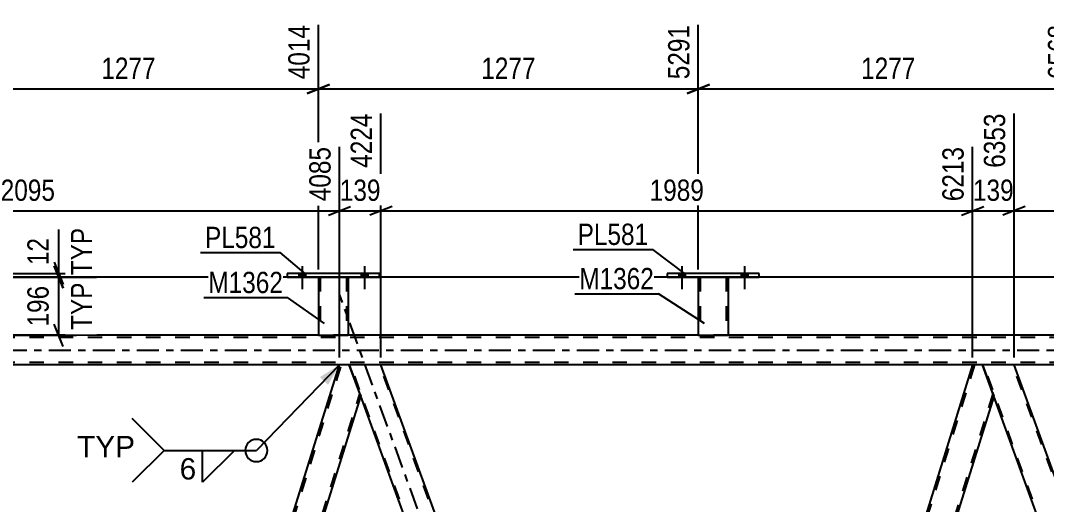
# Model space of a CAD drawing. Header units: millimetres. Extents: x 0 to 1772, y 0 to 560.
# Drawn here: x 1170.7 to 1308.7, y 406 to 471.2 of the extents above; entities that cross this region are included whole.
import ezdxf

# ---------------------------------------------------------------- set-up
doc = ezdxf.new("R2010")
doc.units = ezdxf.units.MM
doc.linetypes.add('DXK_LINE_DOT2', pattern=[3.9198, 1.9599, -1.9599])
doc.linetypes.add('DXK_LINE_DOT3', pattern=[5.9187, 2.979, -0.9799, 0.9799, -0.9799])
doc.styles.add('Arial', font='ARIAL.TTF', dxfattribs={"height": 0.2})
doc.styles.add('Arial Narrow', font='ARIALN.TTF', dxfattribs={"height": 0.2})

# ---------------------------------------------------------------- blocks, each defined once
blk = doc.blocks.new('Bolt-814276686-3981 - 3518')
at = {"linetype": 'Continuous'}
for points in [[(1259.22, 436.66), (1260.1, 436.66), (1260.1, 437.14), (1259.22, 437.14)], [(1267.62, 436.66), (1268.5, 436.66), (1268.5, 437.14), (1267.62, 437.14)]]:
    blk.add_hatch(color=1, dxfattribs=at).paths.add_polyline_path(points)
at = {"color": 1, "linetype": 'Continuous'}
for p, q in [((1259.66, 438.14), (1259.66, 435.02)), ((1268.06, 438.14), (1268.06, 435.02)), ((1259.22, 437.14), (1259.22, 436.66)), ((1260.1, 437.14), (1260.1, 436.66)), ((1267.62, 437.14), (1267.62, 436.66)), ((1268.5, 437.14), (1268.5, 436.66))]:
    blk.add_line(p, q, dxfattribs=at)
blk = doc.blocks.new('Part-814276686-3715 - 3518')
at = {"color": 7, "linetype": 'DXK_LINE_DOT2'}
for p, q in [((1129.79, 424.82), (1129.82, 424.82)), ((1133.84, 424.82), (1129.79, 424.82)), ((1129.79, 424.82), (1129.94, 424.42)), ((1174.08, 303.6), (1129.96, 424.82)), ((1178, 303.6), (1133.88, 424.82)), ((1178.17, 303.6), (1176.93, 307.02)), ((1178.17, 303.6), (1173.91, 303.6))]:
    blk.add_line(p, q, dxfattribs=at)
at = {"color": 2, "linetype": 'Continuous'}
for p, q in [((1173.91, 303.6), (1129.94, 424.42)), ((1133.84, 424.82), (1133.81, 424.82)), ((1134.05, 424.82), (1133.84, 424.82)), ((1176.93, 307.02), (1134.05, 424.82))]:
    blk.add_line(p, q, dxfattribs=at)
blk = doc.blocks.new('Part-814276686-3721 - 3518')
at = {"color": 7, "linetype": 'DXK_LINE_DOT2'}
for p, q in [((1699.12, 428.5), (1050.21, 428.5)), ((1214.78, 428.82), (1210.78, 428.82)), ((1265.86, 428.82), (1261.86, 428.82)), ((1699.12, 425.14), (1050.21, 425.14)), ((1219.18, 424.82), (1213.61, 424.82)), ((1304.32, 424.82), (1298.74, 424.82))]:
    blk.add_line(p, q, dxfattribs=at)
at = {"color": 2, "linetype": 'Continuous'}
for p, q in [((1210.78, 428.82), (1163.7, 428.82)), ((1261.86, 428.82), (1214.78, 428.82)), ((1312.94, 428.82), (1265.86, 428.82)), ((1213.61, 424.82), (1134.05, 424.82)), ((1298.74, 424.82), (1219.18, 424.82)), ((1383.88, 424.82), (1304.32, 424.82))]:
    blk.add_line(p, q, dxfattribs=at)
at = {"color": 7, "linetype": 'DXK_LINE_DOT3'}
blk.add_line((1050.21, 426.82), (1699.12, 426.82), dxfattribs=at)
blk = doc.blocks.new('Part-814276686-3765 - 3518')
at = {"color": 2, "linetype": 'Continuous'}
for p, q in [((1176.91, 307.07), (1213.61, 424.82)), ((1214.93, 424.82), (1213.61, 424.82)), ((1216.46, 420.62), (1214.93, 424.82)), ((1180.02, 303.6), (1216.47, 420.57)), ((1178.17, 303.6), (1176.93, 307.02))]:
    blk.add_line(p, q, dxfattribs=at)
at = {"color": 7, "linetype": 'DXK_LINE_DOT2'}
for p, q in [((1177.04, 306.7), (1213.86, 424.82)), ((1179.76, 303.6), (1216.34, 420.94)), ((1216.47, 420.57), (1216.46, 420.62)), ((1216.47, 420.57), (1216.46, 420.62)), ((1176.93, 307.02), (1176.91, 307.07)), ((1178.17, 303.6), (1180.02, 303.6))]:
    blk.add_line(p, q, dxfattribs=at)
blk = doc.blocks.new('Part-814276686-3770 - 3518')
at = {"color": 7, "linetype": 'DXK_LINE_DOT3'}
blk.add_line((1264.6, 294.2), (1213.64, 434.22), dxfattribs=at)
at = {"color": 2, "linetype": 'Continuous'}
for p, q in [((1219.18, 424.82), (1214.93, 424.82)), ((1261.55, 308.42), (1219.18, 424.82)), ((1257.3, 308.42), (1216.46, 420.62))]:
    blk.add_line(p, q, dxfattribs=at)
at = {"color": 7, "linetype": 'DXK_LINE_DOT2'}
for p, q in [((1214.93, 424.82), (1216.46, 420.62)), ((1259.22, 303.6), (1215.1, 424.82)), ((1263.13, 303.6), (1219.01, 424.82)), ((1259.05, 303.6), (1257.3, 308.42)), ((1263.3, 303.6), (1261.55, 308.42)), ((1263.3, 303.6), (1259.05, 303.6))]:
    blk.add_line(p, q, dxfattribs=at)
blk = doc.blocks.new('Part-814276686-3775 - 3518')
at = {"color": 7, "linetype": 'DXK_LINE_DOT2'}
for p, q in [((1299, 424.82), (1262.18, 306.7)), ((1301.47, 420.94), (1264.9, 303.6)), ((1301.61, 420.57), (1301.59, 420.62)), ((1301.61, 420.57), (1301.59, 420.62)), ((1262.46, 308.42), (1262.04, 307.07)), ((1266.65, 308.42), (1265.15, 303.6)), ((1263.3, 303.6), (1262.04, 307.07)), ((1265.15, 303.6), (1263.3, 303.6))]:
    blk.add_line(p, q, dxfattribs=at)
at = {"color": 2, "linetype": 'Continuous'}
for p, q in [((1298.74, 424.82), (1262.46, 308.42)), ((1300.06, 424.82), (1298.74, 424.82)), ((1301.59, 420.62), (1300.06, 424.82)), ((1301.61, 420.57), (1266.65, 308.42))]:
    blk.add_line(p, q, dxfattribs=at)
blk = doc.blocks.new('Part-814276686-3962 - 3518')
at = {"color": 2, "linetype": 'Continuous'}
for p, q in [((1206.58, 437.14), (1206.58, 436.66)), ((1218.98, 437.14), (1206.58, 437.14)), ((1206.58, 436.66), (1218.98, 436.66)), ((1218.98, 436.66), (1218.98, 437.14))]:
    blk.add_line(p, q, dxfattribs=at)
blk = doc.blocks.new('Part-814276686-3791 - 3518')
at = {"color": 2, "linetype": 'Continuous'}
for p, q in [((1304.32, 424.82), (1300.06, 424.82)), ((1347.19, 307.02), (1304.32, 424.82)), ((1344.18, 303.6), (1301.59, 420.62))]:
    blk.add_line(p, q, dxfattribs=at)
at = {"color": 7, "linetype": 'DXK_LINE_DOT2'}
for p, q in [((1300.06, 424.82), (1301.59, 420.62)), ((1344.35, 303.6), (1300.23, 424.82)), ((1348.27, 303.6), (1304.15, 424.82)), ((1348.44, 303.6), (1347.19, 307.02)), ((1344.18, 303.6), (1348.44, 303.6))]:
    blk.add_line(p, q, dxfattribs=at)
blk = doc.blocks.new('Part-814276686-3852 - 3518')
at = {"color": 2, "linetype": 'Continuous'}
for p, q in [((1257.66, 437.14), (1257.66, 436.66)), ((1270.06, 437.14), (1257.66, 437.14)), ((1257.66, 436.66), (1270.06, 436.66)), ((1270.06, 436.66), (1270.06, 437.14))]:
    blk.add_line(p, q, dxfattribs=at)
blk = doc.blocks.new('Part-814276686-3857 - 3518')
at = {"color": 2, "linetype": 'Continuous'}
for p, q in [((1261.86, 436.66), (1261.86, 428.82)), ((1265.86, 436.66), (1265.86, 428.82)), ((1261.86, 428.82), (1265.86, 428.82))]:
    blk.add_line(p, q, dxfattribs=at)
at = {"color": 7, "linetype": 'DXK_LINE_DOT2'}
for p, q in [((1261.86, 436.66), (1265.86, 436.66)), ((1261.86, 436.66), (1261.86, 436.66)), ((1261.86, 436.66), (1261.86, 436.66)), ((1262.1, 436.66), (1262.1, 428.82)), ((1265.62, 436.66), (1265.62, 428.82)), ((1265.86, 436.66), (1265.86, 436.66)), ((1265.86, 436.66), (1265.86, 436.66)), ((1265.57, 428.82), (1265.6, 428.82)), ((1265.57, 428.82), (1265.6, 428.82)), ((1265.6, 428.82), (1265.62, 428.82)), ((1265.6, 428.82), (1265.62, 428.82))]:
    blk.add_line(p, q, dxfattribs=at)
blk = doc.blocks.new('Part-814276686-3967 - 3518')
at = {"color": 2, "linetype": 'Continuous'}
for p, q in [((1210.78, 436.66), (1210.78, 428.82)), ((1214.78, 436.66), (1214.78, 428.82)), ((1210.78, 428.82), (1214.78, 428.82))]:
    blk.add_line(p, q, dxfattribs=at)
at = {"color": 7, "linetype": 'DXK_LINE_DOT2'}
for p, q in [((1210.78, 436.66), (1214.78, 436.66)), ((1210.78, 436.66), (1210.78, 436.66)), ((1210.78, 436.66), (1210.78, 436.66)), ((1211.02, 436.66), (1211.02, 428.82)), ((1214.54, 436.66), (1214.54, 428.82)), ((1214.78, 436.66), (1214.78, 436.66)), ((1214.78, 436.66), (1214.78, 436.66)), ((1214.48, 428.82), (1214.52, 428.82)), ((1214.48, 428.82), (1214.52, 428.82)), ((1214.52, 428.82), (1214.54, 428.82)), ((1214.52, 428.82), (1214.54, 428.82))]:
    blk.add_line(p, q, dxfattribs=at)
blk = doc.blocks.new('Bolt-814276686-3980 - 3518')
at = {"linetype": 'Continuous'}
for points in [[(1259.22, 436.66), (1260.1, 436.66), (1260.1, 437.14), (1259.22, 437.14)], [(1267.62, 436.66), (1268.5, 436.66), (1268.5, 437.14), (1267.62, 437.14)]]:
    blk.add_hatch(color=1, dxfattribs=at).paths.add_polyline_path(points)
at = {"color": 1, "linetype": 'Continuous'}
for p, q in [((1259.66, 438.14), (1259.66, 435.02)), ((1268.06, 438.14), (1268.06, 435.02)), ((1259.22, 437.14), (1259.22, 436.66)), ((1260.1, 437.14), (1260.1, 436.66)), ((1267.62, 437.14), (1267.62, 436.66)), ((1268.5, 437.14), (1268.5, 436.66))]:
    blk.add_line(p, q, dxfattribs=at)
blk = doc.blocks.new('Bolt-814276686-3990 - 3518')
at = {"linetype": 'Continuous'}
for points in [[(1208.14, 436.66), (1209.02, 436.66), (1209.02, 437.14), (1208.14, 437.14)], [(1216.54, 436.66), (1217.42, 436.66), (1217.42, 437.14), (1216.54, 437.14)]]:
    blk.add_hatch(color=1, dxfattribs=at).paths.add_polyline_path(points)
at = {"color": 1, "linetype": 'Continuous'}
for p, q in [((1208.58, 438.14), (1208.58, 435.02)), ((1216.98, 438.14), (1216.98, 435.02)), ((1208.14, 437.14), (1208.14, 436.66)), ((1209.02, 437.14), (1209.02, 436.66)), ((1216.54, 437.14), (1216.54, 436.66)), ((1217.42, 437.14), (1217.42, 436.66))]:
    blk.add_line(p, q, dxfattribs=at)
blk = doc.blocks.new('Bolt-814276686-3991 - 3518')
at = {"linetype": 'Continuous'}
for points in [[(1208.14, 436.66), (1209.02, 436.66), (1209.02, 437.14), (1208.14, 437.14)], [(1216.54, 436.66), (1217.42, 436.66), (1217.42, 437.14), (1216.54, 437.14)]]:
    blk.add_hatch(color=1, dxfattribs=at).paths.add_polyline_path(points)
at = {"color": 1, "linetype": 'Continuous'}
for p, q in [((1208.58, 438.14), (1208.58, 435.02)), ((1216.98, 438.14), (1216.98, 435.02)), ((1208.14, 437.14), (1208.14, 436.66)), ((1209.02, 437.14), (1209.02, 436.66)), ((1216.54, 437.14), (1216.54, 436.66)), ((1217.42, 437.14), (1217.42, 436.66))]:
    blk.add_line(p, q, dxfattribs=at)
blk = doc.blocks.new('StraightDimension-814276686-4426 - 3518')
at = {"color": 7, "linetype": 'Continuous'}
for p, q in [((1304.32, 425.82), (1304.32, 458.68)), ((1298.74, 425.82), (1298.74, 454.18)), ((1297.24, 444.97), (1300.24, 446.17)), ((1305.82, 446.17), (1302.82, 444.97)), ((1298.74, 445.57), (1304.32, 445.57))]:
    blk.add_line(p, q, dxfattribs=at)
at = {"color": 0}
blk.add_wipeout([(1304.87, 446.32), (1304.87, 450.52), (1298.19, 450.52), (1298.19, 446.32)], dxfattribs=at)
at = {"color": 3, "style": 'Arial Narrow'}
blk.add_text('139', height=2.863, dxfattribs=at).set_placement((1298.79, 446.92))
at = {"color": 0, "linetype": 'Continuous'}
blk.add_wipeout([(1303.72, 459.28), (1299.52, 459.28), (1299.52, 450.77), (1303.72, 450.77)], dxfattribs=at)
at = {"color": 3, "linetype": 'Continuous', "style": 'Arial Narrow'}
blk.add_text('6353', height=2.863, rotation=90.0002, dxfattribs=at).set_placement((1303.12, 451.37))
blk = doc.blocks.new('StraightDimension-814276686-4003 - 3518')
at = {"color": 7, "linetype": 'Continuous'}
for p, q in [((1175.85, 437.14), (1175.85, 443.04)), ((1175.85, 437.14), (1175.85, 443.04)), ((1175.25, 438.64), (1176.45, 435.64)), ((1176.45, 435.16), (1175.25, 438.16)), ((1162.7, 436.66), (1178.25, 436.66)), ((1168.9, 437.14), (1178.25, 437.14)), ((1175.85, 436.66), (1175.85, 437.14))]:
    blk.add_line(p, q, dxfattribs=at)
at = {"color": 0, "linetype": 'Continuous'}
blk.add_wipeout([(1180.95, 443.89), (1176.75, 443.89), (1176.75, 436.3), (1180.95, 436.3)], dxfattribs=at)
at = {"color": 0}
blk.add_wipeout([(1175.1, 442.52), (1170.9, 442.52), (1170.9, 437.66), (1175.1, 437.66)], dxfattribs=at)
at = {"color": 3, "linetype": 'Continuous', "style": 'Arial Narrow'}
blk.add_text('TYP', height=2.863, rotation=90.0002, dxfattribs=at).set_placement((1180.35, 436.9))
at = {"color": 3, "style": 'Arial Narrow'}
blk.add_text('12', height=2.863, rotation=90.0002, dxfattribs=at).set_placement((1174.5, 438.26))
blk = doc.blocks.new('StraightDimension-814276686-4099 - 3518')
at = {"color": 7, "linetype": 'Continuous'}
for p, q in [((1261.86, 437.66), (1261.86, 470.6)), ((1312.94, 437.66), (1312.94, 470.6)), ((1263.36, 462.59), (1260.36, 461.39)), ((1311.44, 461.39), (1314.44, 462.59)), ((1261.86, 461.99), (1312.94, 461.99))]:
    blk.add_line(p, q, dxfattribs=at)
at = {"color": 0}
blk.add_wipeout([(1291.66, 462.74), (1291.66, 466.94), (1283.15, 466.94), (1283.15, 462.74)], dxfattribs=at)
at = {"color": 3, "style": 'Arial Narrow'}
blk.add_text('1277', height=2.863, dxfattribs=at).set_placement((1283.75, 463.34))
at = {"color": 0, "linetype": 'Continuous'}
blk.add_wipeout([(1312.34, 471.2), (1308.14, 471.2), (1308.14, 462.69), (1312.34, 462.69)], dxfattribs=at)
at = {"color": 3, "linetype": 'Continuous', "style": 'Arial Narrow'}
blk.add_text('6568', height=2.863, rotation=90.0002, dxfattribs=at).set_placement((1311.74, 463.29))
blk = doc.blocks.new('StraightDimension-814276686-3994 - 3518')
at = {"color": 7, "linetype": 'Continuous'}
for p, q in [((1175.25, 438.16), (1176.45, 435.16)), ((1162.7, 436.66), (1178.25, 436.66)), ((1175.85, 428.82), (1175.85, 436.66)), ((1176.45, 427.32), (1175.25, 430.32)), ((1162.7, 428.82), (1178.25, 428.82))]:
    blk.add_line(p, q, dxfattribs=at)
at = {"color": 0}
blk.add_wipeout([(1175.1, 436.08), (1170.9, 436.08), (1170.9, 429.4), (1175.1, 429.4)], dxfattribs=at)
at = {"color": 0, "linetype": 'Continuous'}
blk.add_wipeout([(1180.95, 436.53), (1176.75, 436.53), (1176.75, 428.94), (1180.95, 428.94)], dxfattribs=at)
at = {"color": 3, "style": 'Arial Narrow'}
blk.add_text('196', height=2.863, rotation=90.0002, dxfattribs=at).set_placement((1174.5, 430))
at = {"color": 3, "linetype": 'Continuous', "style": 'Arial Narrow'}
blk.add_text('TYP', height=2.863, rotation=90.0002, dxfattribs=at).set_placement((1180.35, 429.54))
blk = doc.blocks.new('StraightDimension-814276686-4109 - 3518')
at = {"color": 7, "linetype": 'Continuous'}
for p, q in [((1210.78, 437.66), (1210.78, 470.6)), ((1261.86, 437.66), (1261.86, 470.6)), ((1212.28, 462.59), (1209.28, 461.39)), ((1260.36, 461.39), (1263.36, 462.59)), ((1210.78, 461.99), (1261.86, 461.99))]:
    blk.add_line(p, q, dxfattribs=at)
at = {"color": 0}
blk.add_wipeout([(1240.58, 462.74), (1240.58, 466.94), (1232.07, 466.94), (1232.07, 462.74)], dxfattribs=at)
at = {"color": 3, "style": 'Arial Narrow'}
blk.add_text('1277', height=2.863, dxfattribs=at).set_placement((1232.67, 463.34))
at = {"color": 0, "linetype": 'Continuous'}
blk.add_wipeout([(1261.26, 471.2), (1257.06, 471.2), (1257.06, 462.69), (1261.26, 462.69)], dxfattribs=at)
at = {"color": 3, "linetype": 'Continuous', "style": 'Arial Narrow'}
blk.add_text('5291', height=2.863, rotation=90.0002, dxfattribs=at).set_placement((1260.66, 463.29))
blk = doc.blocks.new('StraightDimension-814276686-4119 - 3518')
at = {"color": 7, "linetype": 'Continuous'}
for p, q in [((1159.7, 437.66), (1159.7, 470.6)), ((1210.78, 437.66), (1210.78, 470.6)), ((1161.2, 462.59), (1158.2, 461.39)), ((1209.28, 461.39), (1212.28, 462.59)), ((1159.7, 461.99), (1210.78, 461.99))]:
    blk.add_line(p, q, dxfattribs=at)
at = {"color": 0}
blk.add_wipeout([(1189.5, 462.74), (1189.5, 466.94), (1180.98, 466.94), (1180.98, 462.74)], dxfattribs=at)
at = {"color": 3, "style": 'Arial Narrow'}
blk.add_text('1277', height=2.863, dxfattribs=at).set_placement((1181.58, 463.34))
at = {"color": 0, "linetype": 'Continuous'}
blk.add_wipeout([(1210.18, 471.2), (1205.98, 471.2), (1205.98, 462.69), (1210.18, 462.69)], dxfattribs=at)
at = {"color": 3, "linetype": 'Continuous', "style": 'Arial Narrow'}
blk.add_text('4014', height=2.863, rotation=90.0002, dxfattribs=at).set_placement((1209.58, 463.29))
blk = doc.blocks.new('StraightDimension-814276686-4407 - 3518')
at = {"color": 7, "linetype": 'Continuous'}
for p, q in [((1304.32, 425.82), (1304.32, 458.68)), ((1383.88, 425.82), (1383.88, 454.18)), ((1305.82, 446.17), (1302.82, 444.97)), ((1382.38, 444.97), (1385.38, 446.17)), ((1304.32, 445.57), (1383.88, 445.57))]:
    blk.add_line(p, q, dxfattribs=at)
at = {"color": 0}
blk.add_wipeout([(1348.35, 446.32), (1348.35, 450.52), (1339.84, 450.52), (1339.84, 446.32)], dxfattribs=at)
at = {"color": 3, "style": 'Arial Narrow'}
blk.add_text('1989', height=2.863, dxfattribs=at).set_placement((1340.44, 446.92))
at = {"color": 0, "linetype": 'Continuous'}
blk.add_wipeout([(1383.28, 454.78), (1379.08, 454.78), (1379.08, 446.27), (1383.28, 446.27)], dxfattribs=at)
at = {"color": 3, "linetype": 'Continuous', "style": 'Arial Narrow'}
blk.add_text('8342', height=2.863, rotation=90.0002, dxfattribs=at).set_placement((1382.68, 446.87))
blk = doc.blocks.new('StraightDimension-814276686-4445 - 3518')
at = {"color": 7, "linetype": 'Continuous'}
for p, q in [((1219.18, 425.82), (1219.18, 458.68)), ((1298.74, 425.82), (1298.74, 454.18)), ((1220.68, 446.17), (1217.68, 444.97)), ((1297.24, 444.97), (1300.24, 446.17)), ((1219.18, 445.57), (1298.74, 445.57))]:
    blk.add_line(p, q, dxfattribs=at)
at = {"color": 0}
blk.add_wipeout([(1263.22, 446.32), (1263.22, 450.52), (1254.71, 450.52), (1254.71, 446.32)], dxfattribs=at)
at = {"color": 3, "style": 'Arial Narrow'}
blk.add_text('1989', height=2.863, dxfattribs=at).set_placement((1255.31, 446.92))
at = {"color": 0, "linetype": 'Continuous'}
blk.add_wipeout([(1298.14, 454.78), (1293.94, 454.78), (1293.94, 446.27), (1298.14, 446.27)], dxfattribs=at)
at = {"color": 3, "linetype": 'Continuous', "style": 'Arial Narrow'}
blk.add_text('6213', height=2.863, rotation=90.0002, dxfattribs=at).set_placement((1297.54, 446.87))
blk = doc.blocks.new('StraightDimension-814276686-4469 - 3518')
at = {"color": 7, "linetype": 'Continuous'}
for p, q in [((1219.18, 425.82), (1219.18, 458.68)), ((1213.61, 425.82), (1213.61, 454.18)), ((1212.11, 444.97), (1215.11, 446.17)), ((1220.68, 446.17), (1217.68, 444.97)), ((1213.61, 445.57), (1219.18, 445.57))]:
    blk.add_line(p, q, dxfattribs=at)
at = {"color": 0}
blk.add_wipeout([(1219.74, 446.32), (1219.74, 450.52), (1213.05, 450.52), (1213.05, 446.32)], dxfattribs=at)
at = {"color": 3, "style": 'Arial Narrow'}
blk.add_text('139', height=2.863, dxfattribs=at).set_placement((1213.65, 446.92))
at = {"color": 0, "linetype": 'Continuous'}
blk.add_wipeout([(1218.58, 459.28), (1214.38, 459.28), (1214.38, 450.77), (1218.58, 450.77)], dxfattribs=at)
at = {"color": 3, "linetype": 'Continuous', "style": 'Arial Narrow'}
blk.add_text('4224', height=2.863, rotation=90.0002, dxfattribs=at).set_placement((1217.98, 451.37))
blk = doc.blocks.new('StraightDimension-814276686-4493 - 3518')
at = {"color": 7, "linetype": 'Continuous'}
for p, q in [((1129.79, 425.82), (1129.79, 454.18)), ((1213.61, 425.82), (1213.61, 454.18)), ((1131.29, 446.17), (1128.29, 444.97)), ((1212.11, 444.97), (1215.11, 446.17)), ((1129.79, 445.57), (1213.61, 445.57))]:
    blk.add_line(p, q, dxfattribs=at)
at = {"color": 0}
blk.add_wipeout([(1175.96, 446.32), (1175.96, 450.52), (1167.45, 450.52), (1167.45, 446.32)], dxfattribs=at)
at = {"color": 3, "style": 'Arial Narrow'}
blk.add_text('2095', height=2.863, dxfattribs=at).set_placement((1168.05, 446.92))
at = {"color": 0, "linetype": 'Continuous'}
blk.add_wipeout([(1213.01, 454.78), (1208.81, 454.78), (1208.81, 446.27), (1213.01, 446.27)], dxfattribs=at)
at = {"color": 3, "linetype": 'Continuous', "style": 'Arial Narrow'}
blk.add_text('4085', height=2.863, rotation=90.0002, dxfattribs=at).set_placement((1212.41, 446.87))
blk = doc.blocks.new('StraightDimension-814276686-4960 - 3518')
at = {"color": 7, "linetype": 'Continuous'}
blk.add_line((1516.26, 436.66), (1030.36, 436.66), dxfattribs=at)
blk = doc.blocks.new('Mark-814276686-3848 - 3518')
at = {"color": 0}
blk.add_wipeout([(1255.14, 440.98), (1255.14, 443.98), (1245.63, 443.98), (1245.63, 440.98)], dxfattribs=at)
blk.add_wipeout([(1255.14, 440.98), (1255.14, 443.98), (1245.63, 443.98), (1245.63, 440.98)], dxfattribs=at)
at = {"color": 30, "linetype": 'Continuous'}
for p in [(1245.03, 440.38), (1260.15, 437.03)]:
    blk.add_line(p, (1255.74, 440.38), dxfattribs=at)
at = {"color": 3, "style": 'Arial Narrow'}
blk.add_text('PL581', height=2.863, dxfattribs=at).set_placement((1245.63, 440.98))
blk = doc.blocks.new('Mark-814276686-3853 - 3518')
at = {"color": 0}
blk.add_wipeout([(1255.9, 435.02), (1255.9, 438.02), (1245.85, 438.02), (1245.85, 435.02)], dxfattribs=at)
blk.add_wipeout([(1255.9, 435.02), (1255.9, 438.02), (1245.85, 438.02), (1245.85, 435.02)], dxfattribs=at)
at = {"color": 30, "linetype": 'Continuous'}
for p in [(1245.25, 434.42), (1262.67, 430.4)]:
    blk.add_line(p, (1256.5, 434.42), dxfattribs=at)
at = {"color": 3, "style": 'Arial Narrow'}
blk.add_text('M1362', height=2.863, dxfattribs=at).set_placement((1245.85, 435.02))
blk = doc.blocks.new('Mark-814276686-3958 - 3518')
at = {"color": 0}
blk.add_wipeout([(1205.02, 440.56), (1205.02, 443.56), (1195.52, 443.56), (1195.52, 440.56)], dxfattribs=at)
blk.add_wipeout([(1205.02, 440.56), (1205.02, 443.56), (1195.52, 443.56), (1195.52, 440.56)], dxfattribs=at)
at = {"color": 30, "linetype": 'Continuous'}
for p in [(1194.92, 439.96), (1209.07, 437.03)]:
    blk.add_line(p, (1205.62, 439.96), dxfattribs=at)
at = {"color": 3, "style": 'Arial Narrow'}
blk.add_text('PL581', height=2.863, dxfattribs=at).set_placement((1195.52, 440.56))
blk = doc.blocks.new('Mark-814276686-3963 - 3518')
at = {"color": 0}
blk.add_wipeout([(1206.02, 434.5), (1206.02, 437.5), (1195.97, 437.5), (1195.97, 434.5)], dxfattribs=at)
blk.add_wipeout([(1206.02, 434.5), (1206.02, 437.5), (1195.97, 437.5), (1195.97, 434.5)], dxfattribs=at)
at = {"color": 30, "linetype": 'Continuous'}
for p in [(1195.37, 433.9), (1211.59, 430.4)]:
    blk.add_line(p, (1206.62, 433.9), dxfattribs=at)
at = {"color": 3, "style": 'Arial Narrow'}
blk.add_text('M1362', height=2.863, dxfattribs=at).set_placement((1195.97, 434.5))
blk = doc.blocks.new('WeldMark-814276686-5024 - 3518')
at = {"linetype": 'Continuous'}
blk.add_hatch(color=30, dxfattribs=at).paths.add_polyline_path([(1210.98, 423.19), (1213.61, 424.82), (1212.06, 422.15)])
at = {"color": 30, "linetype": 'Continuous'}
for p in [(1213.61, 424.82), (1190.01, 413.31)]:
    blk.add_line(p, (1202.43, 413.31), dxfattribs=at)
at = {"color": 3, "linetype": 'Continuous'}
for p, q in [((1190.01, 413.31), (1185.72, 417.6)), ((1190.01, 413.31), (1185.72, 409.03)), ((1195.19, 413.31), (1199.47, 413.31))]:
    blk.add_line(p, q, dxfattribs=at)
for start, end in [(90, 270), (270, 90)]:
    blk.add_arc((1202.43, 413.31), 1.5, start, end, dxfattribs=at)
at = {"color": 0}
blk.add_wipeout([(1194.53, 409.21), (1194.53, 412.61), (1191.91, 412.61), (1191.91, 409.21)], dxfattribs=at)
at = {"color": 3, "linetype": 'Continuous'}
for p, q in [((1199.47, 413.31), (1195.19, 409.03)), ((1195.19, 409.03), (1195.19, 413.31))]:
    blk.add_line(p, q, dxfattribs=at)
at = {"color": 3, "style": 'Arial'}
blk.add_text('6', height=2.87, dxfattribs=at).set_placement((1192.11, 409.41))
at = {"color": 0, "linetype": 'Continuous'}
blk.add_wipeout([(1186.11, 412.41), (1186.11, 415.41), (1178.33, 415.41), (1178.33, 412.41)], dxfattribs=at)
blk.add_wipeout([(1186.11, 412.41), (1186.11, 415.41), (1178.33, 415.41), (1178.33, 412.41)], dxfattribs=at)
at = {"color": 3, "linetype": 'Continuous', "style": 'Arial'}
blk.add_text('TYP', height=2.865, dxfattribs=at).set_placement((1178.33, 412.41))

msp = doc.modelspace()

# ---------------------------------------------------------------- block references
for name in ['StraightDimension-814276686-4003 - 3518', 'Bolt-814276686-3990 - 3518', 'Bolt-814276686-3991 - 3518', 'Bolt-814276686-3981 - 3518', 'Bolt-814276686-3980 - 3518', 'Part-814276686-3962 - 3518', 'Part-814276686-3967 - 3518', 'Part-814276686-3852 - 3518', 'Part-814276686-3857 - 3518', 'Part-814276686-3770 - 3518', 'Part-814276686-3721 - 3518', 'Part-814276686-3715 - 3518', 'Part-814276686-3765 - 3518', 'Part-814276686-3775 - 3518', 'Part-814276686-3791 - 3518']:
    msp.add_blockref(name, (0, 0))

# ---------------------------------------------------------------- next in the draw order: block references
for name in ['StraightDimension-814276686-4426 - 3518', 'StraightDimension-814276686-3994 - 3518']:
    msp.add_blockref(name, (0, 0))

# ---------------------------------------------------------------- next in the draw order: block references
msp.add_blockref('StraightDimension-814276686-4099 - 3518', (0, 0))

# ---------------------------------------------------------------- next in the draw order: block references
for name in ['StraightDimension-814276686-4109 - 3518', 'StraightDimension-814276686-4407 - 3518']:
    msp.add_blockref(name, (0, 0))

# ---------------------------------------------------------------- next in the draw order: block references
for name in ['StraightDimension-814276686-4119 - 3518', 'StraightDimension-814276686-4445 - 3518']:
    msp.add_blockref(name, (0, 0))

# ---------------------------------------------------------------- next in the draw order: block references
msp.add_blockref('StraightDimension-814276686-4469 - 3518', (0, 0))

# ---------------------------------------------------------------- next in the draw order: block references
msp.add_blockref('StraightDimension-814276686-4493 - 3518', (0, 0))

# ---------------------------------------------------------------- next in the draw order: block references
msp.add_blockref('StraightDimension-814276686-4960 - 3518', (0, 0))

# ---------------------------------------------------------------- next in the draw order: block references
for name in ['Mark-814276686-3958 - 3518', 'Mark-814276686-3848 - 3518', 'WeldMark-814276686-5024 - 3518']:
    msp.add_blockref(name, (0, 0))

# ---------------------------------------------------------------- next in the draw order: block references
for name in ['Mark-814276686-3963 - 3518', 'Mark-814276686-3853 - 3518']:
    msp.add_blockref(name, (0, 0))

doc.saveas('drawing.dxf')
